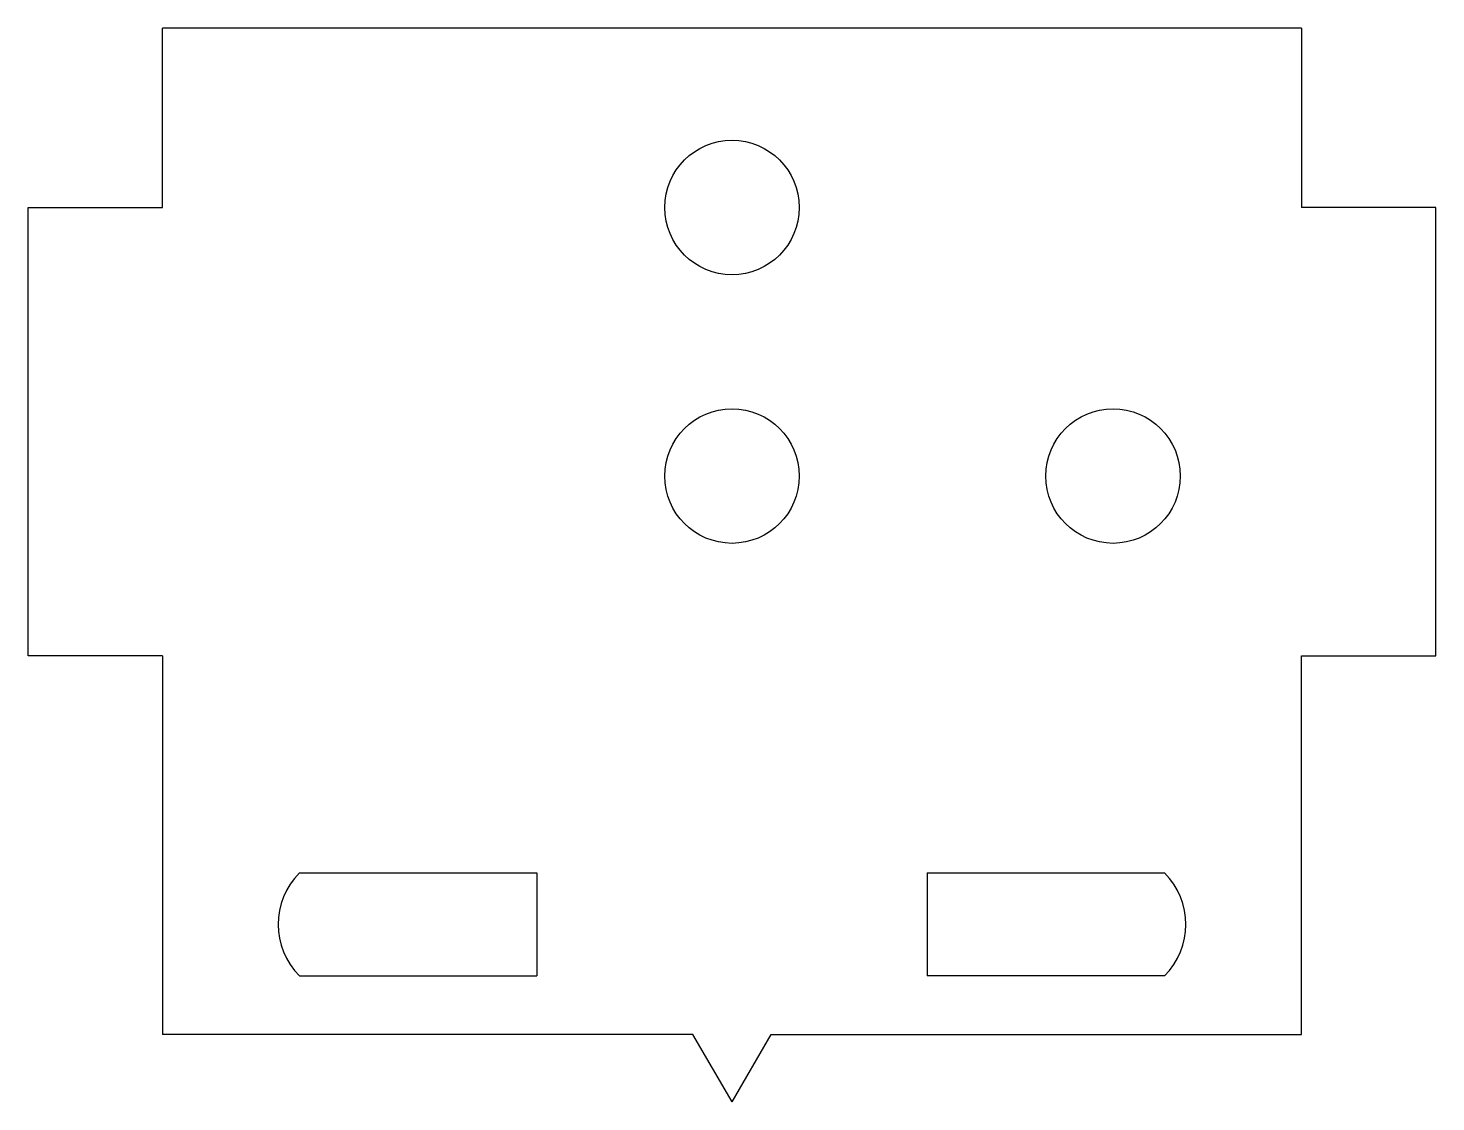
# Model space of a CAD drawing. Header units: millimetres. Extents: x -19.5 to 11.9, y -16.2 to 7.8.
import ezdxf

# ---------------------------------------------------------------- set-up
doc = ezdxf.new("R2010")
doc.units = ezdxf.units.MM

msp = doc.modelspace()

# ---------------------------------------------------------------- linework, layer by layer
at = {"color": 7, "linetype": 'Continuous', "lineweight": 25}
for p, q in [((8.883, 7.799), (-16.517, 7.799)), ((-16.517, 3.799), (-16.517, 7.799)), ((8.883, 7.799), (8.883, 3.799)), ((-19.517, 3.799), (-16.517, 3.799)), ((-19.517, -6.201), (-19.517, 3.799)), ((11.883, 3.799), (8.883, 3.799)), ((11.883, -6.201), (11.883, 3.799)), ((-16.517, -6.201), (-19.517, -6.201)), ((-16.517, -6.201), (-16.517, -14.652)), ((8.883, -14.652), (8.883, -6.201)), ((8.883, -6.201), (11.883, -6.201)), ((-13.467, -11.043), (-8.167, -11.043)), ((-8.167, -11.043), (-8.167, -13.343)), ((0.533, -11.043), (0.533, -13.343)), ((0.533, -11.043), (5.833, -11.043)), ((-13.467, -13.343), (-8.167, -13.343)), ((5.833, -13.343), (0.533, -13.343)), ((-4.692, -14.652), (-16.517, -14.652)), ((-3.817, -16.152), (-4.692, -14.652)), ((-3.817, -16.152), (-2.942, -14.652)), ((-2.942, -14.652), (8.883, -14.652))]:
    msp.add_line(p, q, dxfattribs=at)
for centre in [(-3.817, 3.799), (-3.817, -2.193), (4.683, -2.193)]:
    msp.add_circle(centre, 1.5, dxfattribs=at)
for centre, start, end in [((-12.317, -12.193), 135, 225), ((4.683, -12.193), 315, 45)]:
    msp.add_arc(centre, 1.626, start, end, dxfattribs=at)

doc.saveas('drawing.dxf')
